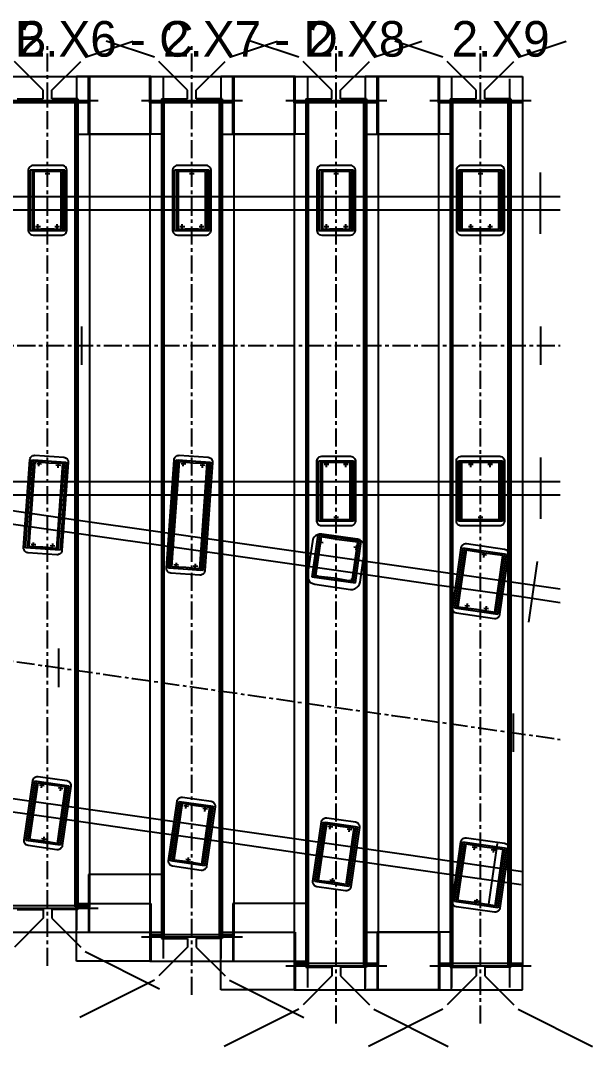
# Model space of a CAD drawing. Extents: x -148 to 173, y 20 to 148.
# Drawn here: x 133.6 to 173.2, y 77.2 to 148.3 of the extents above; entities that cross this region are included whole.
import ezdxf

# ---------------------------------------------------------------- set-up
doc = ezdxf.new("R2010")
doc.units = 0
doc.linetypes.add('CENTER', pattern=[2, 1.25, -0.25, 0.25, -0.25])
for name, color, linetype in [('CENTLINE', 6, 'CENTER'), ('CHBASE', 11, 'CONTINUOUS'), ('CHBOLTBO', 31, 'CONTINUOUS'), ('CHSOCKET', 9, 'CONTINUOUS'), ('GDMARKS', 1, 'CONTINUOUS'), ('JOINTS', 7, 'CONTINUOUS'), ('KERFSOCK', 5, 'CONTINUOUS'), ('KERFTIMB', 3, 'CONTINUOUS'), ('RAILS', 7, 'CONTINUOUS'), ('TIMBCENT', 4, 'CENTER'), ('TIMBFLNG', 8, 'CONTINUOUS'), ('TIMBNUMB', 3, 'CONTINUOUS'), ('TIMBOUTL', 14, 'CONTINUOUS'), ('TIMBWEBS', 8, 'CONTINUOUS')]:
    doc.layers.add(name, color=color, linetype=linetype)

msp = doc.modelspace()

# ---------------------------------------------------------------- linework, layer by layer
at = {"layer": 'CENTLINE'}
for p, q in [((129.35, 125.75), (135.35, 125.75)), ((135.35, 125.75), (141.35, 125.75)), ((141.35, 125.75), (147.35, 125.75)), ((147.35, 125.75), (153.35, 125.75)), ((153.35, 125.75), (159.35, 125.75)), ((159.35, 125.75), (165.35, 125.75)), ((165.35, 125.75), (170.97, 125.75)), ((129.35, 104.39), (135.35, 103.54)), ((135.35, 103.54), (141.35, 102.68)), ((141.35, 102.68), (147.35, 101.82)), ((147.35, 101.82), (153.35, 100.96)), ((153.35, 100.96), (159.35, 100.11)), ((159.35, 100.11), (165.35, 99.25)), ((165.35, 99.25), (170.97, 98.45))]:
    msp.add_line(p, q, dxfattribs=at)
at = {"layer": 'CHBASE'}
for p, q in [((134.12, 138), (134.11, 137.91)), ((134.16, 138.08), (134.12, 138)), ((134.21, 138.15), (134.16, 138.08)), ((134.28, 138.2), (134.21, 138.15)), ((134.36, 138.23), (134.28, 138.2)), ((134.45, 138.24), (134.36, 138.23)), ((136.45, 138.24), (134.45, 138.24)), ((136.53, 138.23), (136.45, 138.24)), ((136.61, 138.2), (136.53, 138.23)), ((136.68, 138.15), (136.61, 138.2)), ((136.73, 138.08), (136.68, 138.15)), ((136.77, 138), (136.73, 138.08)), ((136.78, 137.91), (136.77, 138)), ((144.12, 138), (144.11, 137.91)), ((144.16, 138.08), (144.12, 138)), ((144.21, 138.15), (144.16, 138.08)), ((144.28, 138.2), (144.21, 138.15)), ((144.36, 138.23), (144.28, 138.2)), ((144.45, 138.24), (144.36, 138.23)), ((146.45, 138.24), (144.45, 138.24)), ((146.53, 138.23), (146.45, 138.24)), ((146.61, 138.2), (146.53, 138.23)), ((146.68, 138.15), (146.61, 138.2)), ((146.73, 138.08), (146.68, 138.15)), ((146.77, 138), (146.73, 138.08)), ((146.78, 137.91), (146.77, 138)), ((154.12, 138), (154.11, 137.91)), ((154.16, 138.08), (154.12, 138)), ((154.21, 138.15), (154.16, 138.08)), ((154.28, 138.2), (154.21, 138.15)), ((154.36, 138.23), (154.28, 138.2)), ((154.45, 138.24), (154.36, 138.23)), ((156.45, 138.24), (154.45, 138.24)), ((156.53, 138.23), (156.45, 138.24)), ((156.61, 138.2), (156.53, 138.23)), ((156.68, 138.15), (156.61, 138.2)), ((156.73, 138.08), (156.68, 138.15)), ((156.77, 138), (156.73, 138.08)), ((156.78, 137.91), (156.77, 138)), ((163.79, 138), (163.78, 137.91)), ((163.82, 138.08), (163.79, 138)), ((163.88, 138.15), (163.82, 138.08)), ((163.95, 138.2), (163.88, 138.15)), ((164.03, 138.23), (163.95, 138.2)), ((164.11, 138.24), (164.03, 138.23)), ((166.78, 138.24), (164.11, 138.24)), ((166.87, 138.23), (166.78, 138.24)), ((166.95, 138.2), (166.87, 138.23)), ((167.02, 138.15), (166.95, 138.2)), ((167.07, 138.08), (167.02, 138.15)), ((167.1, 138), (167.07, 138.08)), ((167.11, 137.91), (167.1, 138)), ((134.11, 137.91), (134.11, 133.74)), ((136.78, 133.74), (136.78, 137.91)), ((144.11, 137.91), (144.11, 133.74)), ((146.78, 133.74), (146.78, 137.91)), ((154.11, 137.91), (154.11, 133.74)), ((156.78, 133.74), (156.78, 137.91)), ((163.78, 137.91), (163.78, 133.74)), ((167.11, 133.74), (167.11, 137.91)), ((134.11, 133.74), (134.12, 133.66)), ((136.77, 133.66), (136.78, 133.74)), ((144.11, 133.74), (144.12, 133.66)), ((146.77, 133.66), (146.78, 133.74)), ((154.11, 133.74), (154.12, 133.66)), ((156.77, 133.66), (156.78, 133.74)), ((163.78, 133.74), (163.79, 133.66)), ((167.1, 133.66), (167.11, 133.74)), ((134.12, 133.66), (134.16, 133.58)), ((134.16, 133.58), (134.21, 133.51)), ((134.21, 133.51), (134.28, 133.46)), ((134.28, 133.46), (134.36, 133.42)), ((134.36, 133.42), (134.45, 133.41)), ((134.45, 133.41), (136.45, 133.41)), ((136.45, 133.41), (136.53, 133.42)), ((136.53, 133.42), (136.61, 133.46)), ((136.61, 133.46), (136.68, 133.51)), ((136.68, 133.51), (136.73, 133.58)), ((136.73, 133.58), (136.77, 133.66)), ((144.12, 133.66), (144.16, 133.58)), ((144.16, 133.58), (144.21, 133.51)), ((144.21, 133.51), (144.28, 133.46)), ((144.28, 133.46), (144.36, 133.42)), ((144.36, 133.42), (144.45, 133.41)), ((144.45, 133.41), (146.45, 133.41)), ((146.45, 133.41), (146.53, 133.42)), ((146.53, 133.42), (146.61, 133.46)), ((146.61, 133.46), (146.68, 133.51)), ((146.68, 133.51), (146.73, 133.58)), ((146.73, 133.58), (146.77, 133.66)), ((154.12, 133.66), (154.16, 133.58)), ((154.16, 133.58), (154.21, 133.51)), ((154.21, 133.51), (154.28, 133.46)), ((154.28, 133.46), (154.36, 133.42)), ((154.36, 133.42), (154.45, 133.41)), ((154.45, 133.41), (156.45, 133.41)), ((156.45, 133.41), (156.53, 133.42)), ((156.53, 133.42), (156.61, 133.46)), ((156.61, 133.46), (156.68, 133.51)), ((156.68, 133.51), (156.73, 133.58)), ((156.73, 133.58), (156.77, 133.66)), ((163.79, 133.66), (163.82, 133.58)), ((163.82, 133.58), (163.88, 133.51)), ((163.88, 133.51), (163.95, 133.46)), ((163.95, 133.46), (164.03, 133.42)), ((164.03, 133.42), (164.11, 133.41)), ((164.11, 133.41), (166.78, 133.41)), ((166.78, 133.41), (166.87, 133.42)), ((166.87, 133.42), (166.95, 133.46)), ((166.95, 133.46), (167.02, 133.51)), ((167.02, 133.51), (167.07, 133.58)), ((167.07, 133.58), (167.1, 133.66)), ((134.33, 118.07), (134.4, 118.12)), ((134.4, 118.12), (134.49, 118.14)), ((134.49, 118.14), (134.57, 118.15)), ((134.57, 118.15), (136.57, 118.01)), ((144.33, 118.07), (144.4, 118.12)), ((144.4, 118.12), (144.49, 118.14)), ((144.49, 118.14), (144.57, 118.15)), ((144.57, 118.15), (146.57, 118.01)), ((154.36, 118.07), (154.45, 118.08)), ((154.45, 118.08), (156.45, 118.08)), ((156.45, 118.08), (156.53, 118.07)), ((164.03, 118.07), (164.11, 118.08)), ((164.11, 118.08), (166.78, 118.08)), ((166.78, 118.08), (166.87, 118.07)), ((133.78, 111.75), (134.22, 117.84)), ((134.22, 117.84), (134.23, 117.92)), ((134.23, 117.92), (134.27, 118)), ((134.27, 118), (134.33, 118.07)), ((136.88, 117.65), (136.44, 111.56)), ((136.57, 118.01), (136.65, 117.99)), ((136.65, 117.99), (136.73, 117.95)), ((136.73, 117.95), (136.8, 117.89)), ((136.8, 117.89), (136.84, 117.82)), ((136.84, 117.82), (136.87, 117.74)), ((136.87, 117.74), (136.88, 117.65)), ((143.68, 110.33), (144.22, 117.84)), ((144.22, 117.84), (144.23, 117.92)), ((144.23, 117.92), (144.27, 118)), ((144.27, 118), (144.33, 118.07)), ((146.88, 117.65), (146.34, 110.14)), ((146.57, 118.01), (146.65, 117.99)), ((146.65, 117.99), (146.73, 117.95)), ((146.73, 117.95), (146.8, 117.89)), ((146.8, 117.89), (146.84, 117.82)), ((146.84, 117.82), (146.87, 117.74)), ((146.87, 117.74), (146.88, 117.65)), ((154.11, 117.75), (154.12, 117.83)), ((154.11, 113.58), (154.11, 117.75)), ((154.12, 117.83), (154.16, 117.91)), ((154.16, 117.91), (154.21, 117.98)), ((154.21, 117.98), (154.28, 118.04)), ((154.28, 118.04), (154.36, 118.07)), ((156.53, 118.07), (156.61, 118.04)), ((156.61, 118.04), (156.68, 117.98)), ((156.68, 117.98), (156.73, 117.91)), ((156.73, 117.91), (156.77, 117.83)), ((156.77, 117.83), (156.78, 117.75)), ((156.78, 117.75), (156.78, 113.58)), ((163.78, 117.75), (163.79, 117.83)), ((163.78, 113.58), (163.78, 117.75)), ((163.79, 117.83), (163.82, 117.91)), ((163.82, 117.91), (163.88, 117.98)), ((163.88, 117.98), (163.95, 118.04)), ((163.95, 118.04), (164.03, 118.07)), ((166.87, 118.07), (166.95, 118.04)), ((166.95, 118.04), (167.02, 117.98)), ((167.02, 117.98), (167.07, 117.91)), ((167.07, 117.91), (167.1, 117.83)), ((167.1, 117.83), (167.11, 117.75)), ((167.11, 117.75), (167.11, 113.58)), ((154.12, 113.5), (154.11, 113.58)), ((154.16, 113.41), (154.12, 113.5)), ((154.21, 113.35), (154.16, 113.41)), ((154.28, 113.29), (154.21, 113.35)), ((154.36, 113.26), (154.28, 113.29)), ((154.45, 113.25), (154.36, 113.26)), ((156.45, 113.25), (154.45, 113.25)), ((156.53, 113.26), (156.45, 113.25)), ((156.61, 113.29), (156.53, 113.26)), ((156.68, 113.35), (156.61, 113.29)), ((156.73, 113.41), (156.68, 113.35)), ((156.77, 113.5), (156.73, 113.41)), ((156.78, 113.58), (156.77, 113.5)), ((163.79, 113.5), (163.78, 113.58)), ((163.82, 113.41), (163.79, 113.5)), ((163.88, 113.35), (163.82, 113.41)), ((163.95, 113.29), (163.88, 113.35)), ((164.03, 113.26), (163.95, 113.29)), ((164.11, 113.25), (164.03, 113.26)), ((166.78, 113.25), (164.11, 113.25)), ((166.87, 113.26), (166.78, 113.25)), ((166.95, 113.29), (166.87, 113.26)), ((167.02, 113.35), (166.95, 113.29)), ((167.07, 113.41), (167.02, 113.35)), ((167.1, 113.5), (167.07, 113.41)), ((167.11, 113.58), (167.1, 113.5)), ((153.92, 112.46), (153.84, 112.32)), ((154.02, 112.56), (153.92, 112.46)), ((154.16, 112.64), (154.02, 112.56)), ((154.3, 112.67), (154.16, 112.64)), ((154.46, 112.67), (154.3, 112.67)), ((156.93, 112.32), (154.46, 112.67)), ((133.79, 111.66), (133.78, 111.75)), ((153.8, 112.18), (153.47, 109.87)), ((153.84, 112.32), (153.8, 112.18)), ((157.08, 112.28), (156.93, 112.32)), ((157.21, 112.2), (157.08, 112.28)), ((157.32, 112.09), (157.21, 112.2)), ((157.39, 111.96), (157.32, 112.09)), ((157.43, 111.81), (157.39, 111.96)), ((157.43, 111.66), (157.43, 111.81)), ((164.09, 111.72), (163.5, 107.59)), ((164.12, 111.8), (164.09, 111.72)), ((164.16, 111.88), (164.12, 111.8)), ((164.22, 111.94), (164.16, 111.88)), ((164.3, 111.98), (164.22, 111.94)), ((164.38, 112), (164.3, 111.98)), ((164.47, 112), (164.38, 112)), ((167.11, 111.62), (164.47, 112)), ((133.82, 111.58), (133.79, 111.66)), ((133.86, 111.5), (133.82, 111.58)), ((133.93, 111.45), (133.86, 111.5)), ((134.01, 111.41), (133.93, 111.45)), ((134.09, 111.39), (134.01, 111.41)), ((136.09, 111.25), (134.09, 111.39)), ((136.17, 111.25), (136.09, 111.25)), ((136.26, 111.28), (136.17, 111.25)), ((136.33, 111.33), (136.26, 111.28)), ((136.39, 111.39), (136.33, 111.33)), ((136.43, 111.47), (136.39, 111.39)), ((136.44, 111.56), (136.43, 111.47)), ((157.1, 109.35), (157.43, 111.66)), ((166.8, 107.12), (167.39, 111.25)), ((167.19, 111.6), (167.11, 111.62)), ((167.27, 111.56), (167.19, 111.6)), ((167.33, 111.49), (167.27, 111.56)), ((167.37, 111.42), (167.33, 111.49)), ((167.39, 111.33), (167.37, 111.42)), ((167.39, 111.25), (167.39, 111.33)), ((143.69, 110.25), (143.68, 110.33)), ((143.72, 110.16), (143.69, 110.25)), ((143.76, 110.09), (143.72, 110.16)), ((143.83, 110.03), (143.76, 110.09)), ((143.91, 109.99), (143.83, 110.03)), ((143.99, 109.98), (143.91, 109.99)), ((145.99, 109.83), (143.99, 109.98)), ((146.07, 109.84), (145.99, 109.83)), ((146.16, 109.87), (146.07, 109.84)), ((146.23, 109.91), (146.16, 109.87)), ((146.29, 109.98), (146.23, 109.91)), ((146.33, 110.06), (146.29, 109.98)), ((146.34, 110.14), (146.33, 110.06)), ((153.47, 109.87), (153.47, 109.72)), ((153.47, 109.72), (153.5, 109.57)), ((153.5, 109.57), (153.58, 109.44)), ((153.58, 109.44), (153.68, 109.33)), ((153.68, 109.33), (153.82, 109.25)), ((153.82, 109.25), (153.96, 109.21)), ((153.96, 109.21), (156.44, 108.85)), ((156.44, 108.85), (156.59, 108.85)), ((156.59, 108.85), (156.74, 108.89)), ((156.74, 108.89), (156.87, 108.97)), ((156.87, 108.97), (156.98, 109.07)), ((156.98, 109.07), (157.06, 109.2)), ((157.06, 109.2), (157.1, 109.35)), ((163.5, 107.59), (163.5, 107.51)), ((163.5, 107.51), (163.52, 107.42)), ((163.52, 107.42), (163.57, 107.35)), ((163.57, 107.35), (163.63, 107.28)), ((163.63, 107.28), (163.7, 107.24)), ((163.7, 107.24), (163.79, 107.22)), ((163.79, 107.22), (166.43, 106.84)), ((166.43, 106.84), (166.51, 106.84)), ((166.51, 106.84), (166.6, 106.86)), ((166.6, 106.86), (166.67, 106.9)), ((166.67, 106.9), (166.73, 106.96)), ((166.73, 106.96), (166.78, 107.04)), ((166.78, 107.04), (166.8, 107.12)), ((133.83, 91.46), (134.42, 95.59)), ((134.42, 95.59), (134.44, 95.67)), ((134.44, 95.67), (134.49, 95.75)), ((134.49, 95.75), (134.55, 95.81)), ((134.55, 95.81), (134.63, 95.85)), ((134.63, 95.85), (134.71, 95.87)), ((134.71, 95.87), (134.8, 95.87)), ((134.8, 95.87), (136.78, 95.59)), ((136.78, 95.59), (136.86, 95.56)), ((136.86, 95.56), (136.94, 95.52)), ((136.94, 95.52), (137, 95.46)), ((137, 95.46), (137.04, 95.38)), ((137.04, 95.38), (137.06, 95.3)), ((137.06, 95.21), (136.47, 91.09)), ((137.06, 95.3), (137.06, 95.21)), ((143.83, 90.03), (144.42, 94.16)), ((144.42, 94.16), (144.44, 94.24)), ((144.44, 94.24), (144.49, 94.32)), ((144.49, 94.32), (144.55, 94.38)), ((144.55, 94.38), (144.63, 94.42)), ((144.63, 94.42), (144.71, 94.44)), ((144.71, 94.44), (144.8, 94.44)), ((144.8, 94.44), (146.78, 94.16)), ((146.78, 94.16), (146.86, 94.14)), ((146.86, 94.14), (146.94, 94.09)), ((146.94, 94.09), (147, 94.03)), ((147, 94.03), (147.04, 93.95)), ((147.04, 93.95), (147.06, 93.87)), ((147.06, 93.78), (146.47, 89.66)), ((147.06, 93.87), (147.06, 93.78)), ((153.83, 88.61), (154.42, 92.73)), ((154.42, 92.73), (154.44, 92.81)), ((154.44, 92.81), (154.49, 92.89)), ((154.49, 92.89), (154.55, 92.95)), ((154.55, 92.95), (154.63, 92.99)), ((154.63, 92.99), (154.71, 93.01)), ((154.71, 93.01), (154.8, 93.01)), ((154.8, 93.01), (156.78, 92.73)), ((156.78, 92.73), (156.86, 92.71)), ((156.86, 92.71), (156.94, 92.66)), ((156.94, 92.66), (157, 92.6)), ((157, 92.6), (157.04, 92.53)), ((157.04, 92.53), (157.06, 92.44)), ((157.06, 92.35), (156.47, 88.23)), ((157.06, 92.44), (157.06, 92.35)), ((133.83, 91.38), (133.83, 91.46)), ((133.85, 91.29), (133.83, 91.38)), ((133.89, 91.22), (133.85, 91.29)), ((133.95, 91.15), (133.89, 91.22)), ((134.03, 91.11), (133.95, 91.15)), ((134.11, 91.09), (134.03, 91.11)), ((136.09, 90.8), (134.11, 91.09)), ((136.47, 91.09), (136.45, 91)), ((163.5, 87.22), (164.09, 91.35)), ((164.09, 91.35), (164.11, 91.43)), ((164.11, 91.43), (164.16, 91.51)), ((164.16, 91.51), (164.22, 91.57)), ((164.22, 91.57), (164.3, 91.61)), ((164.3, 91.61), (164.38, 91.63)), ((164.38, 91.63), (164.47, 91.63)), ((164.47, 91.63), (167.11, 91.26)), ((167.11, 91.26), (167.19, 91.23)), ((167.19, 91.23), (167.27, 91.19)), ((167.27, 91.19), (167.33, 91.13)), ((167.33, 91.13), (167.37, 91.05)), ((167.37, 91.05), (167.39, 90.97)), ((136.18, 90.8), (136.09, 90.8)), ((136.26, 90.82), (136.18, 90.8)), ((136.34, 90.87), (136.26, 90.82)), ((136.4, 90.93), (136.34, 90.87)), ((136.45, 91), (136.4, 90.93)), ((167.39, 90.88), (166.8, 86.75)), ((167.39, 90.97), (167.39, 90.88)), ((143.83, 89.95), (143.83, 90.03)), ((143.85, 89.86), (143.83, 89.95)), ((143.89, 89.79), (143.85, 89.86)), ((143.95, 89.73), (143.89, 89.79)), ((144.03, 89.68), (143.95, 89.73)), ((144.11, 89.66), (144.03, 89.68)), ((146.09, 89.37), (144.11, 89.66)), ((146.47, 89.66), (146.45, 89.57)), ((146.18, 89.37), (146.09, 89.37)), ((146.26, 89.4), (146.18, 89.37)), ((146.34, 89.44), (146.26, 89.4)), ((146.4, 89.5), (146.34, 89.44)), ((146.45, 89.57), (146.4, 89.5)), ((153.83, 88.52), (153.83, 88.61)), ((153.85, 88.44), (153.83, 88.52)), ((153.89, 88.36), (153.85, 88.44)), ((153.95, 88.3), (153.89, 88.36)), ((154.03, 88.25), (153.95, 88.3)), ((154.11, 88.23), (154.03, 88.25)), ((156.09, 87.95), (154.11, 88.23)), ((156.47, 88.23), (156.45, 88.15)), ((156.18, 87.95), (156.09, 87.95)), ((156.26, 87.97), (156.18, 87.95)), ((156.34, 88.01), (156.26, 87.97)), ((156.4, 88.07), (156.34, 88.01)), ((156.45, 88.15), (156.4, 88.07)), ((163.5, 87.14), (163.5, 87.22)), ((163.52, 87.05), (163.5, 87.14)), ((163.56, 86.98), (163.52, 87.05)), ((163.62, 86.92), (163.56, 86.98)), ((163.7, 86.87), (163.62, 86.92)), ((163.78, 86.85), (163.7, 86.87)), ((166.42, 86.47), (163.78, 86.85)), ((166.51, 86.47), (166.42, 86.47)), ((166.59, 86.49), (166.51, 86.47)), ((166.67, 86.53), (166.59, 86.49)), ((166.73, 86.59), (166.67, 86.53)), ((166.78, 86.67), (166.73, 86.59)), ((166.8, 86.75), (166.78, 86.67))]:
    msp.add_line(p, q, dxfattribs=at)
at = {"layer": 'CHBOLTBO'}
for p, q in [((135.61, 137.66), (135.28, 137.66)), ((135.45, 137.49), (135.45, 137.83)), ((145.61, 137.66), (145.28, 137.66)), ((145.45, 137.49), (145.45, 137.83)), ((155.61, 137.66), (155.28, 137.66)), ((155.45, 137.49), (155.45, 137.83)), ((165.61, 137.66), (165.28, 137.66)), ((165.45, 137.49), (165.45, 137.83)), ((134.95, 133.99), (134.61, 133.99)), ((134.78, 133.83), (134.78, 134.16)), ((136.28, 133.99), (135.95, 133.99)), ((136.11, 133.83), (136.11, 134.16)), ((144.95, 133.99), (144.61, 133.99)), ((144.78, 133.83), (144.78, 134.16)), ((146.28, 133.99), (145.95, 133.99)), ((146.11, 133.83), (146.11, 134.16)), ((154.95, 133.99), (154.61, 133.99)), ((154.78, 133.83), (154.78, 134.16)), ((156.28, 133.99), (155.95, 133.99)), ((156.11, 133.83), (156.11, 134.16)), ((164.95, 133.99), (164.61, 133.99)), ((164.78, 133.83), (164.78, 134.16)), ((166.28, 133.99), (165.95, 133.99)), ((166.11, 133.83), (166.11, 134.16)), ((135.03, 117.53), (134.7, 117.55)), ((134.85, 117.38), (134.88, 117.71)), ((136.36, 117.44), (136.03, 117.46)), ((136.18, 117.28), (136.21, 117.61)), ((145.03, 117.53), (144.7, 117.55)), ((144.85, 117.38), (144.88, 117.71)), ((146.36, 117.44), (146.03, 117.46)), ((146.18, 117.28), (146.21, 117.61)), ((154.95, 117.5), (154.61, 117.5)), ((154.78, 117.33), (154.78, 117.66)), ((156.28, 117.5), (155.95, 117.5)), ((156.11, 117.33), (156.11, 117.66)), ((164.95, 117.5), (164.61, 117.5)), ((164.78, 117.33), (164.78, 117.66)), ((166.28, 117.5), (165.95, 117.5)), ((166.11, 117.33), (166.11, 117.66)), ((155.61, 113.83), (155.28, 113.83)), ((155.45, 113.66), (155.45, 114)), ((165.61, 113.83), (165.28, 113.83)), ((165.45, 113.66), (165.45, 114)), ((134.63, 111.94), (134.3, 111.96)), ((134.45, 111.78), (134.48, 112.11)), ((135.96, 111.84), (135.63, 111.87)), ((135.78, 111.69), (135.81, 112.02)), ((154.54, 112.07), (154.21, 112.12)), ((154.35, 111.93), (154.4, 112.26)), ((157.01, 111.72), (156.68, 111.77)), ((156.83, 111.58), (156.87, 111.91)), ((165.87, 111.21), (165.54, 111.26)), ((165.68, 111.07), (165.73, 111.4)), ((144.53, 110.52), (144.2, 110.55)), ((144.35, 110.37), (144.38, 110.7)), ((145.86, 110.43), (145.53, 110.45)), ((145.68, 110.27), (145.71, 110.61)), ((154.21, 109.76), (153.88, 109.81)), ((154.02, 109.62), (154.07, 109.95)), ((156.5, 109.27), (156.54, 109.6)), ((156.68, 109.41), (156.35, 109.46)), ((164.69, 107.68), (164.36, 107.72)), ((164.5, 107.53), (164.55, 107.86)), ((166.01, 107.49), (165.68, 107.53)), ((165.82, 107.35), (165.87, 107.68)), ((135.02, 95.08), (135.07, 95.41)), ((135.21, 95.22), (134.88, 95.27)), ((136.53, 95.03), (136.2, 95.08)), ((136.34, 94.89), (136.39, 95.22)), ((145.02, 93.65), (145.07, 93.98)), ((145.21, 93.79), (144.88, 93.84)), ((146.53, 93.61), (146.2, 93.65)), ((146.34, 93.46), (146.39, 93.79)), ((155.02, 92.22), (155.07, 92.55)), ((155.21, 92.37), (154.88, 92.41)), ((156.53, 92.18), (156.2, 92.22)), ((156.34, 92.04), (156.39, 92.37)), ((135.35, 91.5), (135.02, 91.55)), ((135.16, 91.36), (135.21, 91.69)), ((165.02, 90.8), (165.07, 91.13)), ((165.21, 90.94), (164.88, 90.98)), ((166.53, 90.75), (166.2, 90.8)), ((166.34, 90.61), (166.39, 90.94)), ((145.35, 90.07), (145.02, 90.12)), ((145.16, 89.93), (145.21, 90.26)), ((155.35, 88.64), (155.02, 88.69)), ((155.16, 88.5), (155.21, 88.83)), ((165.35, 87.21), (165.02, 87.26)), ((165.16, 87.07), (165.21, 87.4))]:
    msp.add_line(p, q, dxfattribs=at)
at = {"layer": 'CHSOCKET'}
for p, q in [((134.25, 137.91), (134.25, 133.73)), ((136.64, 137.91), (134.25, 137.91)), ((134.4, 137.91), (134.4, 133.73)), ((136.5, 137.91), (134.4, 137.91)), ((136.5, 133.73), (136.5, 137.91)), ((136.64, 133.73), (136.64, 137.91)), ((144.25, 137.91), (144.25, 133.73)), ((146.64, 137.91), (144.25, 137.91)), ((144.4, 137.91), (144.4, 133.73)), ((146.5, 137.91), (144.4, 137.91)), ((146.5, 133.73), (146.5, 137.91)), ((146.64, 133.73), (146.64, 137.91)), ((154.25, 137.91), (154.25, 133.73)), ((156.64, 137.91), (154.25, 137.91)), ((154.4, 137.91), (154.4, 133.73)), ((156.5, 137.91), (154.4, 137.91)), ((156.5, 133.73), (156.5, 137.91)), ((156.64, 133.73), (156.64, 137.91)), ((163.92, 137.91), (163.92, 133.73)), ((166.98, 137.91), (163.92, 137.91)), ((164.06, 137.91), (164.06, 133.73)), ((166.83, 137.91), (164.06, 137.91)), ((166.83, 133.73), (166.83, 137.91)), ((166.98, 133.73), (166.98, 137.91)), ((134.25, 133.73), (136.64, 133.73)), ((134.4, 133.73), (136.5, 133.73)), ((144.25, 133.73), (146.64, 133.73)), ((144.4, 133.73), (146.5, 133.73)), ((154.25, 133.73), (156.64, 133.73)), ((154.4, 133.73), (156.5, 133.73)), ((163.92, 133.73), (166.98, 133.73)), ((164.06, 133.73), (166.83, 133.73)), ((133.92, 111.74), (134.35, 117.84)), ((134.07, 111.73), (134.5, 117.83)), ((134.35, 117.84), (136.74, 117.67)), ((134.5, 117.83), (136.59, 117.68)), ((136.59, 117.68), (136.16, 111.58)), ((136.74, 117.67), (136.31, 111.57)), ((143.82, 110.32), (144.35, 117.84)), ((143.97, 110.31), (144.5, 117.83)), ((144.35, 117.84), (146.74, 117.67)), ((144.5, 117.83), (146.59, 117.68)), ((146.59, 117.68), (146.06, 110.16)), ((146.74, 117.67), (146.21, 110.15)), ((154.25, 113.58), (154.25, 117.76)), ((154.25, 117.76), (156.64, 117.76)), ((154.4, 113.58), (154.4, 117.76)), ((154.4, 117.76), (156.5, 117.76)), ((156.5, 117.76), (156.5, 113.58)), ((156.64, 117.76), (156.64, 113.58)), ((163.92, 113.58), (163.92, 117.76)), ((163.92, 117.76), (166.98, 117.76)), ((164.06, 113.58), (164.06, 117.76)), ((164.06, 117.76), (166.83, 117.76)), ((166.83, 117.76), (166.83, 113.58)), ((166.98, 117.76), (166.98, 113.58)), ((156.64, 113.58), (154.25, 113.58)), ((156.5, 113.58), (154.4, 113.58)), ((166.98, 113.58), (163.92, 113.58)), ((166.83, 113.58), (164.06, 113.58)), ((154.17, 112.62), (153.75, 109.73)), ((154.31, 112.6), (153.9, 109.71)), ((157.19, 112.19), (154.17, 112.62)), ((157.05, 112.21), (154.31, 112.6)), ((136.31, 111.57), (133.92, 111.74)), ((136.16, 111.58), (134.07, 111.73)), ((156.64, 109.32), (157.05, 112.21)), ((156.78, 109.3), (157.19, 112.19)), ((164.23, 111.7), (163.64, 107.56)), ((164.37, 111.68), (163.78, 107.54)), ((167.26, 111.26), (164.23, 111.7)), ((167.11, 111.28), (164.37, 111.68)), ((166.52, 107.15), (167.11, 111.28)), ((166.66, 107.13), (167.26, 111.26)), ((146.21, 110.15), (143.82, 110.32)), ((146.06, 110.16), (143.97, 110.31)), ((153.75, 109.73), (156.78, 109.3)), ((153.9, 109.71), (156.64, 109.32)), ((163.64, 107.56), (166.66, 107.13)), ((163.78, 107.54), (166.52, 107.15)), ((133.97, 91.45), (134.56, 95.58)), ((134.11, 91.42), (134.7, 95.56)), ((134.56, 95.58), (136.92, 95.24)), ((134.7, 95.56), (136.78, 95.26)), ((136.78, 95.26), (136.19, 91.13)), ((136.92, 95.24), (136.33, 91.11)), ((143.97, 90.02), (144.56, 94.15)), ((144.11, 90), (144.7, 94.13)), ((144.56, 94.15), (146.92, 93.81)), ((144.7, 94.13), (146.78, 93.83)), ((146.78, 93.83), (146.19, 89.7)), ((146.92, 93.81), (146.33, 89.68)), ((153.97, 88.59), (154.56, 92.72)), ((154.11, 88.57), (154.7, 92.7)), ((154.56, 92.72), (156.92, 92.38)), ((154.7, 92.7), (156.78, 92.4)), ((156.78, 92.4), (156.19, 88.27)), ((156.92, 92.38), (156.33, 88.25)), ((136.33, 91.11), (133.97, 91.45)), ((136.19, 91.13), (134.11, 91.42)), ((163.64, 87.21), (164.23, 91.34)), ((163.78, 87.19), (164.37, 91.32)), ((164.23, 91.34), (167.25, 90.91)), ((164.37, 91.32), (167.11, 90.93)), ((167.11, 90.93), (166.52, 86.79)), ((167.25, 90.91), (166.66, 86.77)), ((146.33, 89.68), (143.97, 90.02)), ((146.19, 89.7), (144.11, 90)), ((156.33, 88.25), (153.97, 88.59)), ((156.19, 88.27), (154.11, 88.57)), ((166.66, 86.77), (163.64, 87.21)), ((166.52, 86.79), (163.78, 87.19))]:
    msp.add_line(p, q, dxfattribs=at)
at = {"layer": 'GDMARKS'}
for p, q in [((137.79, 127.08), (137.79, 124.41)), ((169.61, 127.08), (169.61, 124.41)), ((136.2, 104.75), (136.2, 102.08)), ((167.71, 100.25), (167.71, 97.58))]:
    msp.add_line(p, q, dxfattribs=at)
at = {"layer": 'JOINTS'}
for p, q in [((169.61, 133.49), (169.61, 137.74)), ((169.61, 118), (169.61, 113.75)), ((168.8, 106.58), (169.4, 110.79)), ((166.61, 91.24), (166.01, 87.03))]:
    msp.add_line(p, q, dxfattribs=at)
at = {"layer": 'KERFSOCK'}
for p, q in [((134.5, 137.81), (134.5, 133.83)), ((135.45, 137.79), (134.5, 137.81)), ((136.4, 137.81), (135.45, 137.79)), ((136.4, 133.83), (136.4, 137.81)), ((144.5, 137.81), (144.5, 133.83)), ((145.45, 137.79), (144.5, 137.81)), ((146.4, 137.81), (145.45, 137.79)), ((146.4, 133.83), (146.4, 137.81)), ((154.5, 137.81), (154.5, 133.83)), ((155.45, 137.79), (154.5, 137.81)), ((156.4, 137.81), (155.45, 137.79)), ((156.4, 133.83), (156.4, 137.81)), ((164.16, 137.81), (164.16, 133.83)), ((165.45, 137.79), (164.16, 137.81)), ((166.73, 137.81), (165.45, 137.79)), ((166.73, 133.83), (166.73, 137.81)), ((134.5, 133.83), (135.45, 133.86)), ((135.45, 133.86), (136.4, 133.83)), ((144.5, 133.83), (145.45, 133.86)), ((145.45, 133.86), (146.4, 133.83)), ((154.5, 133.83), (155.45, 133.86)), ((155.45, 133.86), (156.4, 133.83)), ((164.16, 133.83), (165.45, 133.86)), ((165.45, 133.86), (166.73, 133.83)), ((134.17, 111.82), (134.59, 117.72)), ((134.59, 117.72), (135.54, 117.63)), ((135.54, 117.63), (136.49, 117.59)), ((136.49, 117.59), (136.07, 111.69)), ((144.07, 110.41), (144.59, 117.72)), ((144.59, 117.72), (145.54, 117.63)), ((145.54, 117.63), (146.49, 117.59)), ((146.49, 117.59), (145.97, 110.27)), ((154.5, 113.68), (154.5, 117.66)), ((154.5, 117.66), (155.45, 117.64)), ((155.45, 117.64), (156.4, 117.66)), ((156.4, 117.66), (156.4, 113.68)), ((164.16, 113.68), (164.16, 117.66)), ((164.16, 117.66), (165.45, 117.64)), ((165.45, 117.64), (166.73, 117.66)), ((166.73, 117.66), (166.73, 113.68)), ((155.45, 113.7), (154.5, 113.68)), ((156.4, 113.68), (155.45, 113.7)), ((165.45, 113.7), (164.16, 113.68)), ((166.73, 113.68), (165.45, 113.7)), ((154.4, 112.49), (154.01, 109.8)), ((155.66, 112.28), (154.4, 112.49)), ((135.12, 111.77), (134.17, 111.82)), ((136.07, 111.69), (135.12, 111.77)), ((156.94, 112.12), (155.66, 112.28)), ((156.55, 109.43), (156.94, 112.12)), ((164.46, 111.56), (163.89, 107.63)), ((165.72, 111.36), (164.46, 111.56)), ((167, 111.2), (165.72, 111.36)), ((166.44, 107.26), (167, 111.2)), ((145.02, 110.36), (144.07, 110.41)), ((145.97, 110.27), (145.02, 110.36)), ((154.01, 109.8), (155.29, 109.64)), ((155.29, 109.64), (156.55, 109.43)), ((163.89, 107.63), (165.17, 107.47)), ((165.17, 107.47), (166.44, 107.26)), ((134.22, 91.51), (134.79, 95.44)), ((134.79, 95.44), (135.72, 95.29)), ((135.72, 95.29), (136.67, 95.18)), ((136.67, 95.18), (136.11, 91.24)), ((144.22, 90.08), (144.79, 94.02)), ((144.79, 94.02), (145.72, 93.86)), ((145.72, 93.86), (146.67, 93.75)), ((146.67, 93.75), (146.11, 89.81)), ((154.22, 88.65), (154.79, 92.59)), ((154.79, 92.59), (155.72, 92.43)), ((155.72, 92.43), (156.67, 92.32)), ((156.67, 92.32), (156.11, 88.38)), ((135.17, 91.4), (134.22, 91.51)), ((136.11, 91.24), (135.17, 91.4)), ((163.89, 87.27), (164.46, 91.21)), ((164.46, 91.21), (165.72, 91)), ((165.72, 91), (167, 90.84)), ((167, 90.84), (166.44, 86.91)), ((145.17, 89.97), (144.22, 90.08)), ((146.11, 89.81), (145.17, 89.97)), ((155.17, 88.54), (154.22, 88.65)), ((156.11, 88.38), (155.17, 88.54)), ((165.17, 87.11), (163.89, 87.27)), ((166.44, 86.91), (165.17, 87.11))]:
    msp.add_line(p, q, dxfattribs=at)
at = {"layer": 'KERFTIMB'}
for p, q in [((138.05, 145.75), (141.38, 146.86)), ((142.85, 145.75), (139.51, 146.86)), ((148.05, 145.75), (151.38, 146.86)), ((152.85, 145.75), (149.51, 146.86)), ((158.05, 145.75), (161.38, 146.86)), ((162.85, 145.75), (159.51, 146.86)), ((168.05, 145.75), (171.38, 146.86)), ((135.15, 143.45), (133.15, 145.45)), ((135.75, 143.45), (137.75, 145.45)), ((145.15, 143.45), (143.15, 145.45)), ((145.75, 143.45), (147.75, 145.45)), ((155.15, 143.45), (153.15, 145.45)), ((155.75, 143.45), (157.75, 145.45)), ((165.15, 143.45), (163.15, 145.45)), ((165.75, 143.45), (167.75, 145.45)), ((135.15, 142.85), (135.15, 143.45)), ((135.75, 142.85), (135.75, 143.45)), ((145.15, 142.85), (145.15, 143.45)), ((145.75, 142.85), (145.75, 143.45)), ((155.15, 142.85), (155.15, 143.45)), ((155.75, 142.85), (155.75, 143.45)), ((165.15, 142.85), (165.15, 143.45)), ((165.75, 142.85), (165.75, 143.45)), ((133.35, 142.85), (135.15, 142.85)), ((137.55, 142.85), (135.75, 142.85)), ((137.55, 142.85), (137.55, 86.65)), ((143.35, 142.85), (145.15, 142.85)), ((143.35, 142.85), (143.35, 84.65)), ((147.55, 142.85), (145.75, 142.85)), ((147.55, 142.85), (147.55, 84.65)), ((153.35, 142.85), (155.15, 142.85)), ((153.35, 142.85), (153.35, 82.65)), ((157.55, 142.85), (155.75, 142.85)), ((157.55, 142.85), (157.55, 82.65)), ((163.35, 142.85), (165.15, 142.85)), ((163.35, 142.85), (163.35, 82.65)), ((167.55, 142.85), (165.75, 142.85)), ((167.55, 142.85), (167.55, 82.65)), ((133.35, 86.65), (135.15, 86.65)), ((135.15, 86.65), (135.15, 86.05)), ((137.55, 86.65), (135.75, 86.65)), ((135.75, 86.65), (135.75, 86.05)), ((135.15, 86.05), (133.15, 84.05)), ((135.75, 86.05), (137.75, 84.05)), ((143.35, 84.65), (145.15, 84.65)), ((145.15, 84.65), (145.15, 84.05)), ((147.55, 84.65), (145.75, 84.65)), ((145.75, 84.65), (145.75, 84.05)), ((145.15, 84.05), (143.15, 82.05)), ((145.75, 84.05), (147.75, 82.05)), ((138.05, 83.75), (143.21, 81.16)), ((153.35, 82.65), (155.15, 82.65)), ((155.15, 82.65), (155.15, 82.05)), ((157.55, 82.65), (155.75, 82.65)), ((155.75, 82.65), (155.75, 82.05)), ((163.35, 82.65), (165.15, 82.65)), ((165.15, 82.65), (165.15, 82.05)), ((167.55, 82.65), (165.75, 82.65)), ((165.75, 82.65), (165.75, 82.05)), ((155.15, 82.05), (153.15, 80.05)), ((155.75, 82.05), (157.75, 80.05)), ((165.15, 82.05), (163.15, 80.05)), ((165.75, 82.05), (167.75, 80.05)), ((142.85, 81.75), (137.68, 79.16)), ((148.05, 81.75), (153.21, 79.16)), ((152.85, 79.75), (147.68, 77.16)), ((162.85, 79.75), (157.68, 77.16)), ((158.05, 79.75), (163.21, 77.16)), ((168.05, 79.75), (173.21, 77.16))]:
    msp.add_line(p, q, dxfattribs=at)
at = {"layer": 'RAILS'}
for p, q in [((129.35, 136.08), (135.35, 136.08)), ((135.35, 136.08), (141.35, 136.08)), ((141.35, 136.08), (147.35, 136.08)), ((147.35, 136.08), (153.35, 136.08)), ((153.35, 136.08), (159.35, 136.08)), ((159.35, 136.08), (165.35, 136.08)), ((165.35, 136.08), (170.97, 136.08)), ((129.35, 135.16), (135.35, 135.16)), ((135.35, 135.16), (141.35, 135.16)), ((141.35, 135.16), (147.35, 135.16)), ((147.35, 135.16), (153.35, 135.16)), ((153.35, 135.16), (159.35, 135.16)), ((159.35, 135.16), (165.35, 135.16)), ((165.35, 135.16), (170.97, 135.16)), ((132.11, 116.33), (138.11, 116.33)), ((138.11, 116.33), (144.11, 116.33)), ((144.11, 116.33), (150.11, 116.33)), ((150.11, 116.33), (156.11, 116.33)), ((156.11, 116.33), (162.11, 116.33)), ((162.11, 116.33), (168.11, 116.33)), ((168.11, 116.33), (170.97, 116.33)), ((131.25, 115.41), (137.25, 115.41)), ((137.25, 115.41), (143.25, 115.41)), ((143.25, 115.41), (149.25, 115.41)), ((149.25, 115.41), (155.25, 115.41)), ((155.25, 115.41), (161.25, 115.41)), ((161.25, 115.41), (167.25, 115.41)), ((167.25, 115.41), (170.97, 115.41)), ((131.25, 114.56), (137.25, 113.7)), ((132.1, 113.51), (138.1, 112.65)), ((137.25, 113.7), (143.25, 112.84)), ((138.1, 112.65), (144.1, 111.79)), ((143.25, 112.84), (149.25, 111.99)), ((144.1, 111.79), (150.1, 110.94)), ((149.25, 111.99), (155.25, 111.13)), ((155.25, 111.13), (161.25, 110.27)), ((150.1, 110.94), (156.1, 110.08)), ((161.25, 110.27), (167.25, 109.41)), ((156.1, 110.08), (162.1, 109.22)), ((162.1, 109.22), (168.1, 108.37)), ((167.25, 109.41), (170.97, 108.88)), ((168.1, 108.37), (170.97, 107.95)), ((130.31, 94.74), (136.31, 93.89)), ((136.31, 93.89), (142.31, 93.03)), ((130.18, 93.84), (136.18, 92.98)), ((136.18, 92.98), (142.18, 92.12)), ((142.31, 93.03), (148.31, 92.17)), ((142.18, 92.12), (148.18, 91.27)), ((148.31, 92.17), (154.31, 91.32)), ((148.18, 91.27), (154.18, 90.41)), ((154.31, 91.32), (160.31, 90.46)), ((154.18, 90.41), (160.18, 89.55)), ((160.31, 90.46), (166.31, 89.6)), ((160.18, 89.55), (166.18, 88.69)), ((166.31, 89.6), (168.39, 89.3)), ((166.18, 88.69), (168.26, 88.4))]:
    msp.add_line(p, q, dxfattribs=at)
at = {"layer": 'TIMBCENT'}
for p, q in [((135.45, 82.75), (135.45, 146.75)), ((145.45, 80.75), (145.45, 146.75)), ((155.45, 78.75), (155.45, 146.75)), ((165.45, 78.75), (165.45, 146.75))]:
    msp.add_line(p, q, dxfattribs=at)
at = {"layer": 'TIMBFLNG'}
for p, q in [((132.53, 144.41), (138.36, 144.41)), ((138.36, 144.41), (138.36, 142.58)), ((142.53, 142.58), (142.53, 144.41)), ((142.53, 144.41), (148.36, 144.41)), ((148.36, 144.41), (148.36, 142.58)), ((152.53, 142.58), (152.53, 144.41)), ((152.53, 144.41), (158.36, 144.41)), ((158.36, 144.41), (158.36, 142.58)), ((162.53, 142.58), (162.53, 144.41)), ((162.53, 144.41), (168.36, 144.41)), ((168.36, 144.41), (168.36, 142.58)), ((138.36, 142.58), (132.53, 142.58)), ((137.36, 142.66), (138.36, 142.66)), ((137.36, 86.83), (137.36, 142.66)), ((138.36, 142.66), (138.36, 86.83)), ((143.53, 142.66), (142.53, 142.66)), ((142.53, 142.66), (142.53, 84.83)), ((148.36, 142.58), (142.53, 142.58)), ((143.53, 84.83), (143.53, 142.66)), ((147.36, 142.66), (148.36, 142.66)), ((147.36, 84.83), (147.36, 142.66)), ((148.36, 142.66), (148.36, 84.83)), ((153.53, 142.66), (152.53, 142.66)), ((152.53, 142.66), (152.53, 82.83)), ((158.36, 142.58), (152.53, 142.58)), ((153.53, 82.83), (153.53, 142.66)), ((157.36, 142.66), (158.36, 142.66)), ((157.36, 82.83), (157.36, 142.66)), ((158.36, 142.66), (158.36, 82.83)), ((163.53, 142.66), (162.53, 142.66)), ((162.53, 142.66), (162.53, 82.83)), ((168.36, 142.58), (162.53, 142.58)), ((163.53, 82.83), (163.53, 142.66)), ((167.36, 142.66), (168.36, 142.66)), ((167.36, 82.83), (167.36, 142.66)), ((168.36, 142.66), (168.36, 82.83)), ((138.36, 86.91), (132.53, 86.91)), ((138.36, 86.83), (137.36, 86.83)), ((138.36, 85.08), (138.36, 86.91)), ((132.53, 85.08), (138.36, 85.08)), ((142.53, 84.91), (142.53, 83.08)), ((148.36, 84.91), (142.53, 84.91)), ((142.53, 84.83), (143.53, 84.83)), ((148.36, 84.83), (147.36, 84.83)), ((148.36, 83.08), (148.36, 84.91)), ((142.53, 83.08), (148.36, 83.08)), ((152.53, 82.91), (152.53, 81.08)), ((158.36, 82.91), (152.53, 82.91)), ((152.53, 82.83), (153.53, 82.83)), ((158.36, 82.83), (157.36, 82.83)), ((158.36, 81.08), (158.36, 82.91)), ((162.53, 82.91), (162.53, 81.08)), ((168.36, 82.91), (162.53, 82.91)), ((162.53, 82.83), (163.53, 82.83)), ((168.36, 82.83), (167.36, 82.83)), ((168.36, 81.08), (168.36, 82.91)), ((152.53, 81.08), (158.36, 81.08)), ((162.53, 81.08), (168.36, 81.08))]:
    msp.add_line(p, q, dxfattribs=at)
at = {"layer": 'TIMBOUTL'}
for p, q in [((137.45, 144.25), (137.45, 85.25)), ((143.45, 144.25), (143.45, 83.25)), ((147.45, 144.25), (147.45, 83.25)), ((153.45, 144.25), (153.45, 81.25)), ((157.45, 144.25), (157.45, 81.25)), ((163.45, 144.25), (163.45, 81.25)), ((167.45, 144.25), (167.45, 81.25)), ((131.95, 142.75), (138.95, 142.75)), ((141.95, 142.75), (148.95, 142.75)), ((151.95, 142.75), (158.95, 142.75)), ((161.95, 142.75), (168.95, 142.75)), ((131.95, 86.75), (138.95, 86.75)), ((141.95, 84.75), (148.95, 84.75)), ((151.95, 82.75), (158.95, 82.75)), ((161.95, 82.75), (168.95, 82.75))]:
    msp.add_line(p, q, dxfattribs=at)
at = {"layer": 'TIMBWEBS'}
for p, q in [((142.61, 144.41), (137.45, 144.41)), ((137.45, 144.41), (137.45, 140.41)), ((138.28, 144.41), (143.45, 144.41)), ((138.28, 140.41), (138.28, 144.41)), ((142.61, 140.41), (142.61, 144.41)), ((143.45, 144.41), (143.45, 140.41)), ((152.61, 144.41), (147.45, 144.41)), ((147.45, 144.41), (147.45, 140.41)), ((148.28, 144.41), (153.45, 144.41)), ((148.28, 140.41), (148.28, 144.41)), ((152.61, 140.41), (152.61, 144.41)), ((153.45, 144.41), (153.45, 140.41)), ((162.61, 144.41), (157.45, 144.41)), ((157.45, 144.41), (157.45, 140.41)), ((158.28, 144.41), (163.45, 144.41)), ((158.28, 140.41), (158.28, 144.41)), ((162.61, 140.41), (162.61, 144.41)), ((163.45, 144.41), (163.45, 140.41)), ((137.45, 140.41), (142.61, 140.41)), ((143.45, 140.41), (138.28, 140.41)), ((147.45, 140.41), (152.61, 140.41)), ((153.45, 140.41), (148.28, 140.41)), ((157.45, 140.41), (162.61, 140.41)), ((163.45, 140.41), (158.28, 140.41)), ((143.45, 89.08), (138.28, 89.08)), ((138.28, 89.08), (138.28, 85.08)), ((143.45, 85.08), (143.45, 89.08)), ((137.45, 83.08), (137.45, 87.08)), ((137.45, 87.08), (142.61, 87.08)), ((142.61, 87.08), (142.61, 83.08)), ((153.45, 87.08), (148.28, 87.08)), ((148.28, 87.08), (148.28, 83.08)), ((153.45, 83.08), (153.45, 87.08)), ((138.28, 85.08), (143.45, 85.08)), ((147.45, 81.08), (147.45, 85.08)), ((147.45, 85.08), (152.61, 85.08)), ((152.61, 85.08), (152.61, 81.08)), ((157.45, 81.08), (157.45, 85.08)), ((157.45, 85.08), (162.61, 85.08)), ((163.45, 85.08), (158.28, 85.08)), ((158.28, 85.08), (158.28, 81.08)), ((162.61, 85.08), (162.61, 81.08)), ((163.45, 81.08), (163.45, 85.08)), ((142.61, 83.08), (137.45, 83.08)), ((148.28, 83.08), (153.45, 83.08)), ((152.61, 81.08), (147.45, 81.08)), ((162.61, 81.08), (157.45, 81.08)), ((158.28, 81.08), (163.45, 81.08))]:
    msp.add_line(p, q, dxfattribs=at)

# ---------------------------------------------------------------- texts
at = {"layer": 'TIMBNUMB'}
for s, p in [('2.X5 - B', (123.45, 145.781)), ('2.X6 - C', (133.45, 145.781)), ('2.X7 - D', (143.45, 145.781)), ('2.X8', (153.45, 145.781)), ('2.X9', (163.45, 145.781))]:
    msp.add_text(s, height=2.4694, dxfattribs=at).set_placement(p)

doc.saveas('drawing.dxf')
